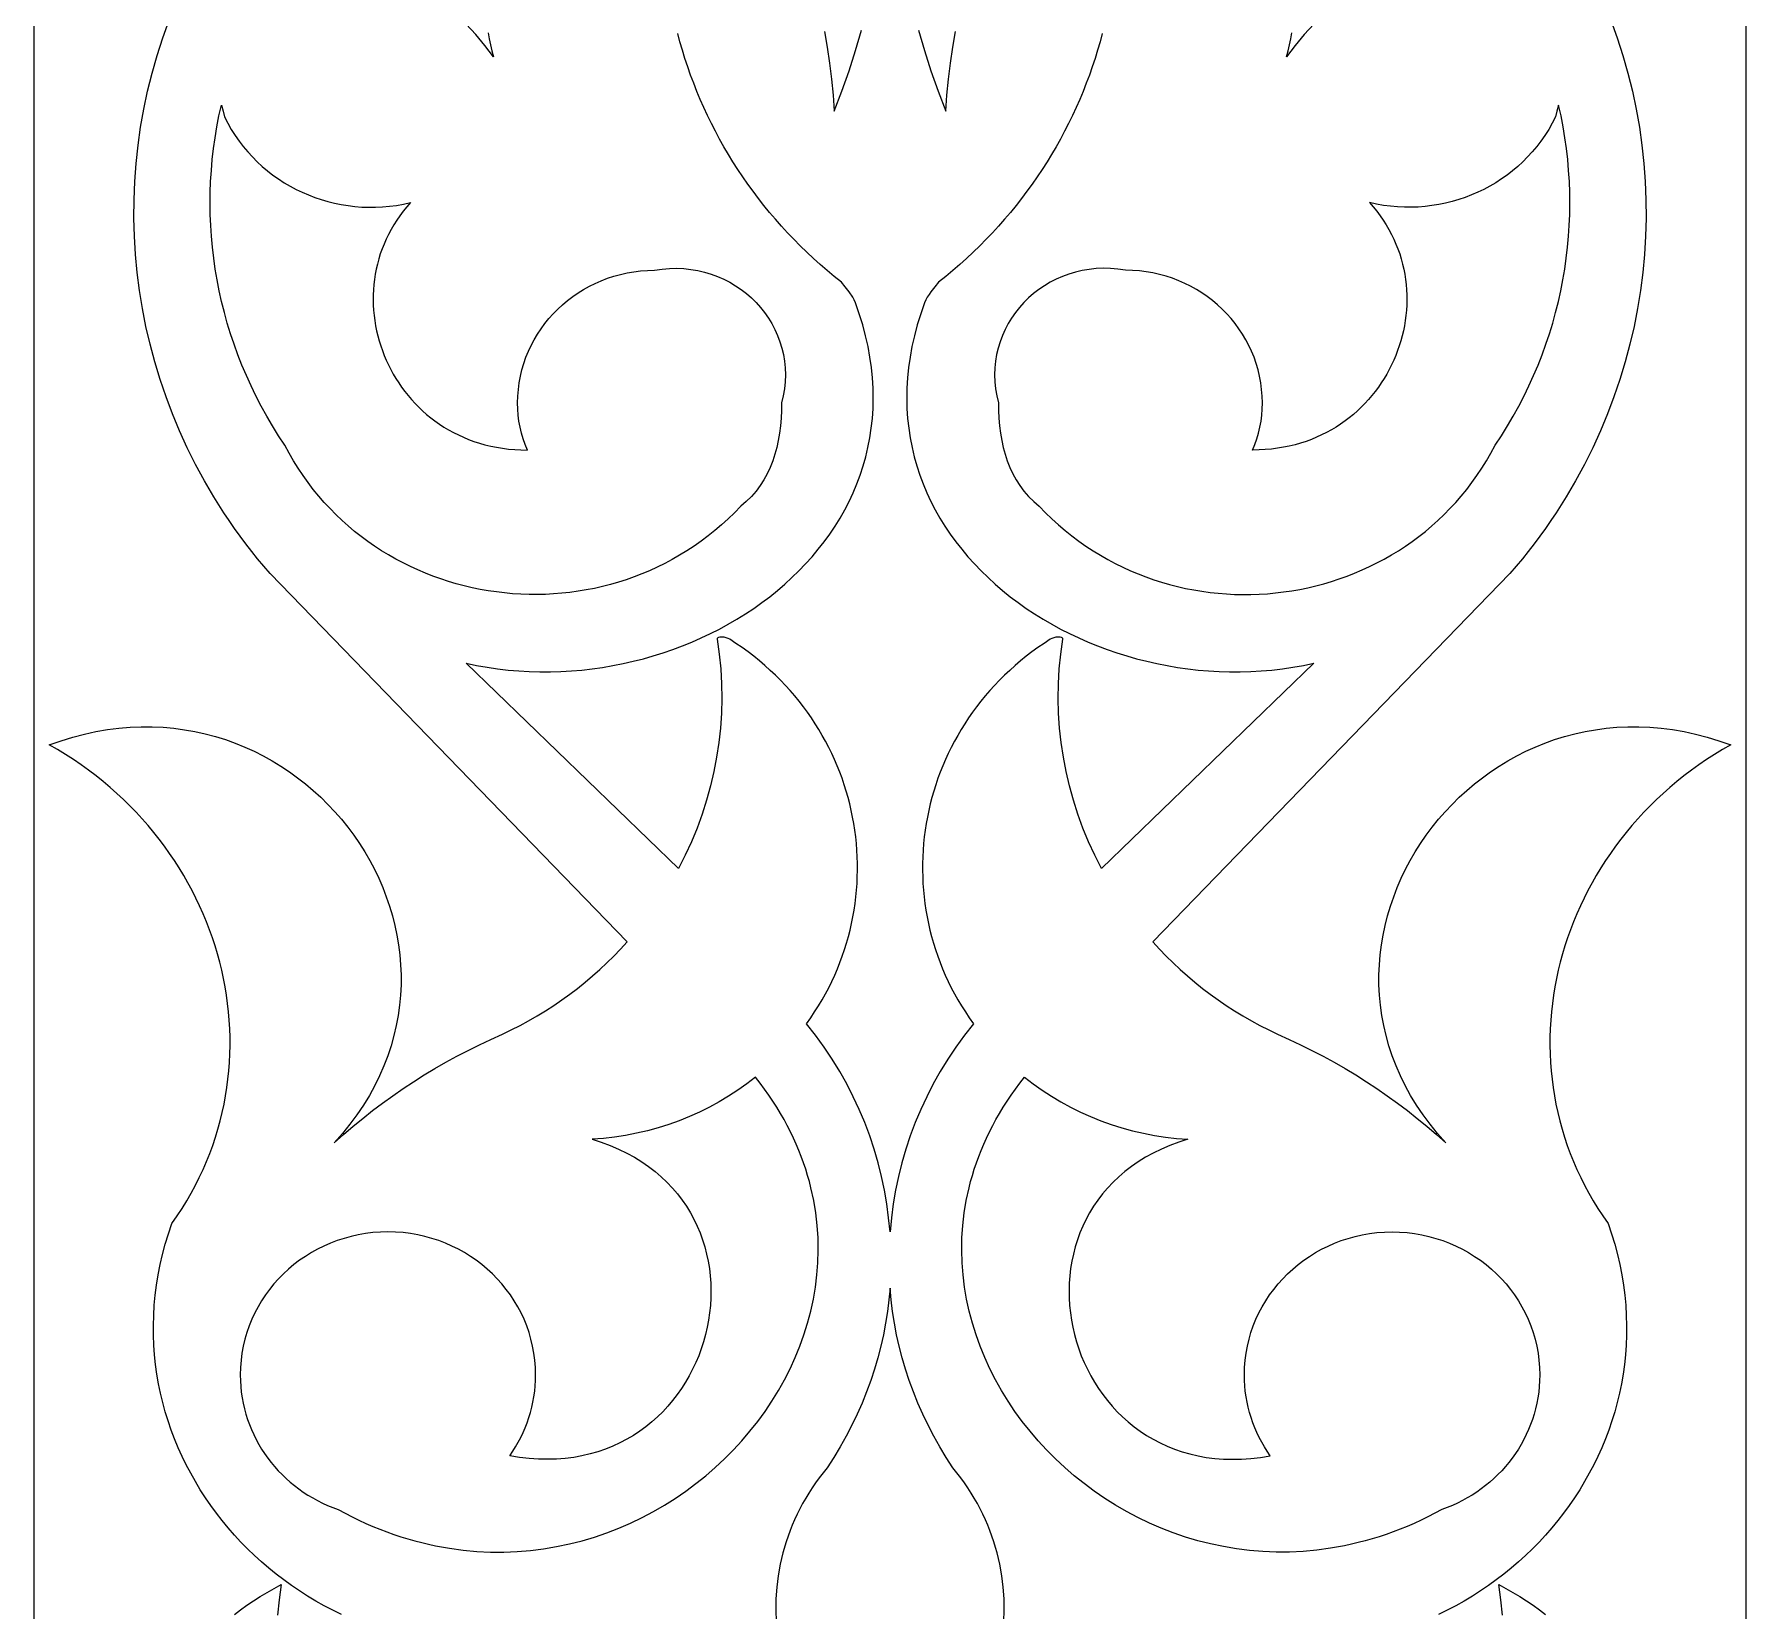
# Model space of a CAD drawing. Extents: x -50 to 50, y -409 to 409.
# Drawn here: x -40.2 to 40.2, y -140.1 to -66 of the extents above; entities that cross this region are included whole.
import ezdxf

# ---------------------------------------------------------------- set-up
doc = ezdxf.new("R2010")
doc.units = 0
doc.layers.add('COUCHE_1', color=18, linetype='CONTINUOUS')

msp = doc.modelspace()

# ---------------------------------------------------------------- linework, layer by layer
at = {"layer": 'COUCHE_1'}
for points in [[(-40.173, -204.76), (-40.174, 0), (-40.173, 204.76)], [(40.173, 204.76), (40.174, 0), (40.173, -204.76)], [(-25.756, -140.235), (-26.163, -140.036), (-26.564, -139.826), (-26.958, -139.605), (-27.344, -139.373), (-27.724, -139.13), (-28.096, -138.877), (-28.461, -138.614), (-28.817, -138.341), (-29.165, -138.058), (-29.505, -137.766), (-29.836, -137.465), (-30.158, -137.155), (-30.471, -136.836), (-30.774, -136.508), (-31.067, -136.172), (-31.351, -135.828), (-31.625, -135.476), (-31.888, -135.116), (-32.14, -134.749), (-32.381, -134.375), (-32.611, -133.994), (-32.83, -133.606), (-33.037, -133.211), (-33.233, -132.81), (-33.416, -132.403), (-33.586, -131.99), (-33.744, -131.572), (-33.889, -131.148), (-34.021, -130.719), (-34.14, -130.284), (-34.245, -129.845), (-34.336, -129.402), (-34.413, -128.954), (-34.476, -128.502), (-34.524, -128.046), (-34.557, -127.587), (-34.576, -127.124), (-34.578, -126.658), (-34.566, -126.189), (-34.537, -125.717), (-34.493, -125.243), (-34.432, -124.766), (-34.354, -124.287), (-34.26, -123.807), (-34.149, -123.324), (-34.02, -122.841), (-33.874, -122.356), (-33.71, -121.87), (-33.466, -121.52), (-33.235, -121.166), (-33.014, -120.809), (-32.806, -120.447), (-32.609, -120.082), (-32.424, -119.714), (-32.25, -119.342), (-32.087, -118.967), (-31.936, -118.59), (-31.797, -118.21), (-31.668, -117.828), (-31.551, -117.443), (-31.445, -117.056), (-31.349, -116.668), (-31.265, -116.278), (-31.192, -115.887), (-31.13, -115.495), (-31.079, -115.101), (-31.038, -114.707), (-31.008, -114.312), (-30.989, -113.917), (-30.981, -113.522), (-30.983, -113.127), (-30.996, -112.732), (-31.019, -112.337), (-31.052, -111.943), (-31.096, -111.55), (-31.15, -111.158), (-31.214, -110.767), (-31.289, -110.377), (-31.374, -109.989), (-31.468, -109.603), (-31.573, -109.219), (-31.688, -108.837), (-31.812, -108.458), (-31.946, -108.081), (-32.091, -107.707), (-32.244, -107.336), (-32.408, -106.968), (-32.581, -106.604), (-32.764, -106.243), (-32.956, -105.886), (-33.157, -105.533), (-33.368, -105.185), (-33.589, -104.84), (-33.818, -104.501), (-34.057, -104.166), (-34.305, -103.836), (-34.562, -103.511), (-34.828, -103.192), (-35.103, -102.879), (-35.387, -102.571), (-35.679, -102.269), (-35.981, -101.973), (-36.291, -101.684), (-36.61, -101.402), (-36.938, -101.126), (-37.274, -100.857), (-37.619, -100.596), (-37.972, -100.342), (-38.334, -100.095), (-38.704, -99.856), (-39.082, -99.626), (-39.468, -99.403), (-38.915, -99.208), (-38.365, -99.04), (-37.819, -98.897), (-37.276, -98.78), (-36.738, -98.688), (-36.204, -98.62), (-35.675, -98.575), (-35.151, -98.554), (-34.633, -98.556), (-34.122, -98.58), (-33.616, -98.625), (-33.118, -98.692), (-32.627, -98.779), (-32.143, -98.887), (-31.668, -99.013), (-31.201, -99.159), (-30.742, -99.323), (-30.293, -99.506), (-29.853, -99.705), (-29.423, -99.922), (-29.004, -100.155), (-28.595, -100.403), (-28.197, -100.667), (-27.811, -100.946), (-27.436, -101.239), (-27.074, -101.545), (-26.724, -101.865), (-26.387, -102.197), (-26.064, -102.542), (-25.754, -102.898), (-25.458, -103.265), (-25.177, -103.642), (-24.91, -104.03), (-24.659, -104.427), (-24.424, -104.833), (-24.204, -105.247), (-24.001, -105.669), (-23.814, -106.098), (-23.645, -106.534), (-23.493, -106.977), (-23.359, -107.425), (-23.244, -107.878), (-23.147, -108.336), (-23.069, -108.798), (-23.01, -109.264), (-22.972, -109.733), (-22.953, -110.204), (-22.955, -110.677), (-22.978, -111.152), (-23.022, -111.628), (-23.088, -112.104), (-23.176, -112.58), (-23.286, -113.055), (-23.42, -113.529), (-23.576, -114.002), (-23.756, -114.472), (-23.96, -114.939), (-24.189, -115.403), (-24.442, -115.863), (-24.72, -116.319), (-25.024, -116.77), (-25.354, -117.216), (-25.71, -117.655), (-26.092, -118.088), (-25.654, -117.696), (-25.207, -117.313), (-24.752, -116.94), (-24.29, -116.576), (-23.82, -116.222), (-23.343, -115.877), (-22.858, -115.543), (-22.367, -115.218), (-21.868, -114.903), (-21.363, -114.599), (-20.851, -114.305), (-20.333, -114.021), (-19.808, -113.748), (-19.277, -113.485), (-18.74, -113.233), (-18.198, -112.992), (-17.78, -112.791), (-17.368, -112.58), (-16.963, -112.36), (-16.563, -112.129), (-16.171, -111.889), (-15.785, -111.639), (-15.406, -111.381), (-15.035, -111.113), (-14.671, -110.836), (-14.314, -110.55), (-13.965, -110.255), (-13.623, -109.952), (-13.29, -109.64), (-12.965, -109.32), (-12.648, -108.992), (-12.34, -108.656), (-29.104, -91.36), (-29.399, -91.016), (-29.686, -90.669), (-29.966, -90.318), (-30.24, -89.963), (-30.507, -89.604), (-30.767, -89.242), (-31.02, -88.877), (-31.266, -88.509), (-31.505, -88.137), (-31.738, -87.762), (-32.182, -87.004), (-32.599, -86.235), (-32.988, -85.454), (-33.349, -84.664), (-33.682, -83.865), (-33.988, -83.058), (-34.265, -82.242), (-34.515, -81.42), (-34.736, -80.591), (-34.929, -79.756), (-35.094, -78.917), (-35.231, -78.073), (-35.339, -77.226), (-35.419, -76.376), (-35.471, -75.523), (-35.494, -74.669), (-35.488, -73.815), (-35.454, -72.96), (-35.391, -72.106), (-35.299, -71.254), (-35.178, -70.403), (-35.029, -69.556), (-34.85, -68.711), (-34.642, -67.871), (-34.406, -67.036), (-34.14, -66.206), (-33.844, -65.383)], [(-18.859, -65.97), (-18.811, -66.254), (-18.755, -66.539), (-18.691, -66.824), (-18.62, -67.108), (-19.023, -66.574), (-19.449, -66.059), (-19.897, -65.563)], [(-3.08, -65.91), (-2.947, -66.651), (-2.835, -67.397), (-2.742, -68.147), (-2.669, -68.901), (-2.617, -69.659), (-2.256, -68.714), (-1.923, -67.763), (-1.618, -66.806), (-1.341, -65.844)], [(1.341, -65.844), (1.618, -66.806), (1.923, -67.763), (2.256, -68.714), (2.617, -69.659), (2.669, -68.901), (2.742, -68.147), (2.835, -67.397), (2.947, -66.651), (3.08, -65.91)], [(33.844, -65.383), (34.14, -66.206), (34.406, -67.036), (34.642, -67.871), (34.85, -68.711), (35.029, -69.556), (35.178, -70.403), (35.299, -71.254), (35.391, -72.106), (35.454, -72.96), (35.488, -73.815), (35.494, -74.669), (35.471, -75.523), (35.419, -76.376), (35.339, -77.226), (35.231, -78.073), (35.094, -78.917), (34.929, -79.756), (34.736, -80.591), (34.515, -81.42), (34.265, -82.242), (33.988, -83.058), (33.682, -83.865), (33.349, -84.664), (32.988, -85.454), (32.599, -86.235), (32.182, -87.004), (31.963, -87.385), (31.738, -87.762), (31.505, -88.137), (31.266, -88.509), (31.02, -88.877), (30.767, -89.242), (30.507, -89.604), (30.24, -89.963), (29.966, -90.318), (29.686, -90.669), (29.399, -91.016), (29.104, -91.36), (12.34, -108.656), (12.648, -108.992), (12.965, -109.32), (13.29, -109.64), (13.623, -109.952), (13.965, -110.255), (14.314, -110.55), (14.671, -110.836), (15.035, -111.113), (15.406, -111.381), (15.785, -111.639), (16.171, -111.889), (16.563, -112.129), (16.963, -112.36), (17.368, -112.58), (17.78, -112.791), (18.198, -112.992), (18.74, -113.233), (19.277, -113.485), (19.808, -113.748), (20.333, -114.021), (20.851, -114.305), (21.363, -114.599), (21.868, -114.903), (22.367, -115.218), (22.858, -115.543), (23.343, -115.877), (23.82, -116.222), (24.29, -116.576), (24.752, -116.94), (25.207, -117.313), (25.654, -117.696), (26.092, -118.088), (25.71, -117.655), (25.354, -117.216), (25.024, -116.77), (24.72, -116.319), (24.442, -115.863), (24.189, -115.403), (23.96, -114.939), (23.756, -114.472), (23.576, -114.002), (23.42, -113.529), (23.286, -113.055), (23.176, -112.58), (23.088, -112.104), (23.022, -111.628), (22.978, -111.152), (22.955, -110.677), (22.953, -110.204), (22.972, -109.733), (23.01, -109.264), (23.069, -108.798), (23.147, -108.336), (23.244, -107.878), (23.359, -107.425), (23.493, -106.977), (23.645, -106.534), (23.814, -106.098), (24.001, -105.669), (24.204, -105.247), (24.424, -104.833), (24.659, -104.427), (24.91, -104.03), (25.177, -103.642), (25.458, -103.265), (25.754, -102.898), (26.064, -102.542), (26.387, -102.197), (26.724, -101.865), (27.074, -101.545), (27.436, -101.239), (27.811, -100.946), (28.197, -100.667), (28.595, -100.403), (29.004, -100.155), (29.423, -99.922), (29.853, -99.705), (30.293, -99.506), (30.742, -99.323), (31.201, -99.159), (31.668, -99.013), (32.143, -98.887), (32.627, -98.779), (33.118, -98.692), (33.616, -98.625), (34.122, -98.58), (34.633, -98.556), (35.151, -98.554), (35.675, -98.575), (36.204, -98.62), (36.738, -98.688), (37.276, -98.78), (37.819, -98.897), (38.365, -99.04), (38.915, -99.208), (39.468, -99.403), (39.082, -99.626), (38.704, -99.856), (38.334, -100.095), (37.972, -100.342), (37.619, -100.596), (37.274, -100.857), (36.938, -101.126), (36.61, -101.402), (36.291, -101.684), (35.981, -101.973), (35.679, -102.269), (35.387, -102.571), (35.103, -102.879), (34.828, -103.192), (34.562, -103.511), (34.305, -103.836), (34.057, -104.166), (33.818, -104.501), (33.589, -104.84), (33.368, -105.185), (33.157, -105.533), (32.956, -105.886), (32.764, -106.243), (32.581, -106.604), (32.408, -106.968), (32.244, -107.336), (32.091, -107.707), (31.946, -108.081), (31.812, -108.458), (31.688, -108.837), (31.573, -109.219), (31.468, -109.603), (31.374, -109.989), (31.289, -110.377), (31.214, -110.767), (31.15, -111.158), (31.096, -111.55), (31.052, -111.943), (31.019, -112.337), (30.996, -112.732), (30.983, -113.127), (30.981, -113.522), (30.989, -113.917), (31.008, -114.312), (31.038, -114.707), (31.079, -115.101), (31.13, -115.495), (31.192, -115.887), (31.265, -116.278), (31.349, -116.668), (31.445, -117.056), (31.551, -117.443), (31.668, -117.828), (31.797, -118.21), (31.936, -118.59), (32.087, -118.967), (32.25, -119.342), (32.424, -119.714), (32.609, -120.082), (32.806, -120.447), (33.014, -120.809), (33.235, -121.166), (33.466, -121.52), (33.71, -121.87), (33.874, -122.356), (34.02, -122.841), (34.149, -123.324), (34.26, -123.807), (34.354, -124.287), (34.432, -124.766), (34.493, -125.243), (34.537, -125.717), (34.566, -126.189), (34.578, -126.658), (34.576, -127.124), (34.557, -127.587), (34.524, -128.046), (34.476, -128.502), (34.413, -128.954), (34.336, -129.402), (34.245, -129.845), (34.14, -130.284), (34.021, -130.719), (33.889, -131.148), (33.744, -131.572), (33.586, -131.99), (33.416, -132.403), (33.233, -132.81), (33.037, -133.211), (32.83, -133.606), (32.611, -133.994), (32.381, -134.375), (32.14, -134.749), (31.888, -135.116), (31.625, -135.476), (31.351, -135.828), (31.067, -136.172), (30.774, -136.508), (30.471, -136.836), (30.158, -137.155), (29.836, -137.465), (29.505, -137.766), (29.165, -138.058), (28.817, -138.341), (28.461, -138.614), (28.096, -138.877), (27.724, -139.13), (27.344, -139.373), (26.958, -139.605), (26.564, -139.826), (26.163, -140.036), (25.756, -140.235)], [(19.897, -65.563), (19.449, -66.059), (19.023, -66.574), (18.62, -67.108), (18.691, -66.824), (18.755, -66.539), (18.811, -66.254), (18.859, -65.97)], [(9.967, -65.999), (9.861, -66.395), (9.747, -66.789), (9.626, -67.181), (9.497, -67.571), (9.36, -67.958), (9.216, -68.343), (9.065, -68.726), (8.906, -69.105), (8.739, -69.482), (8.566, -69.856), (8.385, -70.227), (8.196, -70.595), (8.001, -70.96), (7.798, -71.321), (7.588, -71.679), (7.371, -72.034), (7.147, -72.384), (6.915, -72.731), (6.677, -73.075), (6.431, -73.414), (6.179, -73.749), (5.919, -74.08), (5.653, -74.407), (5.38, -74.729), (5.099, -75.047), (4.812, -75.36), (4.518, -75.668), (4.218, -75.972), (3.91, -76.27), (3.596, -76.564), (3.275, -76.852), (2.948, -77.135), (2.614, -77.413), (2.273, -77.685), (2.104, -77.902), (1.921, -78.136), (1.833, -78.259), (1.752, -78.386), (1.68, -78.516), (1.622, -78.65), (1.44, -79.169), (1.281, -79.683), (1.145, -80.192), (1.031, -80.696), (0.939, -81.196), (0.869, -81.69), (0.82, -82.179), (0.791, -82.662), (0.783, -83.14), (0.795, -83.612), (0.826, -84.078), (0.877, -84.537), (0.946, -84.991), (1.034, -85.437), (1.139, -85.877), (1.263, -86.31), (1.403, -86.736), (1.56, -87.155), (1.733, -87.566), (1.922, -87.97), (2.127, -88.366), (2.347, -88.754), (2.581, -89.133), (2.83, -89.505), (3.093, -89.868), (3.369, -90.222), (3.658, -90.568), (3.96, -90.904), (4.275, -91.232), (4.601, -91.55), (4.939, -91.859), (5.288, -92.157), (5.647, -92.446), (6.017, -92.725), (6.397, -92.994), (6.786, -93.253), (7.184, -93.501), (7.591, -93.738), (8.006, -93.964), (8.43, -94.179), (8.86, -94.383), (9.298, -94.575), (9.742, -94.756), (10.193, -94.925), (10.649, -95.083), (11.111, -95.228), (11.578, -95.361), (12.05, -95.481), (12.526, -95.588), (13.006, -95.683), (13.489, -95.765), (13.975, -95.834), (14.464, -95.889), (14.956, -95.931), (15.449, -95.959), (15.943, -95.974), (16.439, -95.974), (16.935, -95.96), (17.432, -95.932), (17.928, -95.889), (18.424, -95.832), (18.918, -95.759), (19.412, -95.672), (19.903, -95.569), (9.931, -105.21), (9.613, -104.588), (9.322, -103.955), (9.058, -103.312), (8.82, -102.661), (8.609, -102.001), (8.425, -101.335), (8.268, -100.662), (8.139, -99.983), (8.037, -99.3), (7.963, -98.613), (7.917, -97.922), (7.898, -97.229), (7.909, -96.535), (7.947, -95.839), (8.015, -95.144), (8.111, -94.449), (8.111, -94.417), (8.101, -94.391), (8.082, -94.371), (8.055, -94.356), (7.982, -94.34), (7.891, -94.34), (7.791, -94.354), (7.69, -94.379), (7.599, -94.412), (7.526, -94.449), (7.232, -94.64), (6.945, -94.836), (6.665, -95.039), (6.393, -95.247), (6.128, -95.461), (5.87, -95.68), (5.619, -95.905), (5.375, -96.135), (5.139, -96.369), (4.91, -96.609), (4.688, -96.853), (4.473, -97.102), (4.266, -97.355), (4.067, -97.613), (3.874, -97.874), (3.69, -98.139), (3.512, -98.409), (3.342, -98.681), (3.18, -98.958), (3.025, -99.237), (2.877, -99.52), (2.737, -99.805), (2.605, -100.094), (2.48, -100.385), (2.362, -100.679), (2.253, -100.975), (2.151, -101.273), (2.056, -101.574), (1.969, -101.876), (1.89, -102.18), (1.819, -102.486), (1.755, -102.794), (1.7, -103.102), (1.651, -103.412), (1.611, -103.723), (1.579, -104.035), (1.554, -104.347), (1.537, -104.66), (1.528, -104.973), (1.527, -105.287), (1.534, -105.601), (1.548, -105.915), (1.571, -106.228), (1.602, -106.541), (1.64, -106.854), (1.687, -107.166), (1.741, -107.477), (1.804, -107.787), (1.875, -108.097), (1.954, -108.405), (2.041, -108.711), (2.136, -109.016), (2.239, -109.319), (2.35, -109.62), (2.47, -109.92), (2.597, -110.217), (2.733, -110.512), (2.877, -110.804), (3.03, -111.093), (3.19, -111.38), (3.359, -111.664), (3.537, -111.945), (3.722, -112.223), (3.916, -112.497), (3.492, -113.039), (3.091, -113.594), (2.713, -114.16), (2.36, -114.737), (2.03, -115.325), (1.725, -115.922), (1.443, -116.527), (1.186, -117.141), (0.952, -117.763), (0.743, -118.391), (0.558, -119.025), (0.398, -119.665), (0.262, -120.309), (0.15, -120.957), (0.063, -121.608), (0, -122.262), (-0.063, -121.608), (-0.15, -120.957), (-0.262, -120.309), (-0.398, -119.665), (-0.558, -119.025), (-0.743, -118.391), (-0.952, -117.763), (-1.186, -117.141), (-1.443, -116.527), (-1.725, -115.922), (-2.03, -115.325), (-2.36, -114.737), (-2.713, -114.16), (-3.091, -113.594), (-3.492, -113.039), (-3.916, -112.497), (-3.722, -112.223), (-3.537, -111.945), (-3.359, -111.664), (-3.19, -111.38), (-3.03, -111.093), (-2.877, -110.804), (-2.733, -110.512), (-2.597, -110.217), (-2.47, -109.92), (-2.35, -109.62), (-2.239, -109.319), (-2.136, -109.016), (-2.041, -108.711), (-1.954, -108.405), (-1.875, -108.097), (-1.804, -107.787), (-1.741, -107.477), (-1.687, -107.166), (-1.64, -106.854), (-1.602, -106.541), (-1.571, -106.228), (-1.548, -105.915), (-1.534, -105.601), (-1.527, -105.287), (-1.528, -104.973), (-1.537, -104.66), (-1.554, -104.347), (-1.579, -104.035), (-1.611, -103.723), (-1.651, -103.412), (-1.7, -103.102), (-1.755, -102.794), (-1.819, -102.486), (-1.89, -102.18), (-1.969, -101.876), (-2.056, -101.574), (-2.151, -101.273), (-2.253, -100.975), (-2.362, -100.679), (-2.48, -100.385), (-2.605, -100.094), (-2.737, -99.805), (-2.877, -99.52), (-3.025, -99.237), (-3.18, -98.958), (-3.342, -98.681), (-3.512, -98.409), (-3.69, -98.139), (-3.874, -97.874), (-4.067, -97.613), (-4.266, -97.355), (-4.473, -97.102), (-4.688, -96.853), (-4.91, -96.609), (-5.139, -96.369), (-5.375, -96.135), (-5.619, -95.905), (-5.87, -95.68), (-6.128, -95.461), (-6.393, -95.247), (-6.665, -95.039), (-6.945, -94.836), (-7.232, -94.64), (-7.526, -94.449), (-7.599, -94.412), (-7.69, -94.379), (-7.791, -94.354), (-7.891, -94.34), (-7.982, -94.34), (-8.055, -94.356), (-8.082, -94.371), (-8.101, -94.391), (-8.111, -94.417), (-8.111, -94.449), (-8.015, -95.144), (-7.947, -95.839), (-7.909, -96.535), (-7.898, -97.229), (-7.917, -97.922), (-7.963, -98.613), (-8.037, -99.3), (-8.139, -99.983), (-8.268, -100.662), (-8.425, -101.335), (-8.609, -102.001), (-8.82, -102.661), (-9.058, -103.312), (-9.322, -103.955), (-9.613, -104.588), (-9.931, -105.21), (-19.903, -95.569), (-19.412, -95.672), (-18.918, -95.759), (-18.424, -95.832), (-17.928, -95.889), (-17.432, -95.932), (-16.935, -95.96), (-16.439, -95.974), (-15.943, -95.974), (-15.449, -95.959), (-14.956, -95.931), (-14.464, -95.889), (-13.975, -95.834), (-13.489, -95.765), (-13.006, -95.683), (-12.526, -95.588), (-12.05, -95.481), (-11.578, -95.361), (-11.111, -95.228), (-10.649, -95.083), (-10.193, -94.925), (-9.742, -94.756), (-9.298, -94.575), (-8.86, -94.383), (-8.43, -94.179), (-8.006, -93.964), (-7.591, -93.738), (-7.184, -93.501), (-6.786, -93.253), (-6.397, -92.994), (-6.017, -92.725), (-5.647, -92.446), (-5.288, -92.157), (-4.939, -91.859), (-4.601, -91.55), (-4.275, -91.232), (-3.96, -90.904), (-3.658, -90.568), (-3.369, -90.222), (-3.093, -89.868), (-2.83, -89.505), (-2.581, -89.133), (-2.347, -88.754), (-2.127, -88.366), (-1.922, -87.97), (-1.733, -87.566), (-1.56, -87.155), (-1.403, -86.736), (-1.263, -86.31), (-1.139, -85.877), (-1.034, -85.437), (-0.946, -84.991), (-0.877, -84.537), (-0.826, -84.078), (-0.795, -83.612), (-0.783, -83.14), (-0.791, -82.662), (-0.82, -82.179), (-0.869, -81.69), (-0.939, -81.196), (-1.031, -80.696), (-1.145, -80.192), (-1.281, -79.683), (-1.44, -79.169), (-1.622, -78.65), (-1.68, -78.516), (-1.752, -78.386), (-1.921, -78.136), (-2.104, -77.902), (-2.273, -77.685), (-2.614, -77.413), (-2.948, -77.135), (-3.275, -76.852), (-3.596, -76.564), (-3.91, -76.27), (-4.218, -75.972), (-4.518, -75.668), (-4.812, -75.36), (-5.099, -75.047), (-5.38, -74.729), (-5.653, -74.407), (-5.919, -74.08), (-6.179, -73.749), (-6.431, -73.414), (-6.677, -73.075), (-6.915, -72.731), (-7.147, -72.384), (-7.371, -72.034), (-7.588, -71.679), (-7.798, -71.321), (-8.001, -70.96), (-8.196, -70.595), (-8.385, -70.227), (-8.566, -69.856), (-8.739, -69.482), (-8.906, -69.105), (-9.065, -68.726), (-9.216, -68.343), (-9.36, -67.958), (-9.497, -67.571), (-9.626, -67.181), (-9.747, -66.789), (-9.861, -66.395), (-9.967, -65.999)], [(5.34, -140.569), (5.36, -140.031), (5.352, -139.491), (5.314, -138.952), (5.248, -138.414), (5.153, -137.878), (5.028, -137.346), (4.955, -137.081), (4.874, -136.818), (4.786, -136.557), (4.69, -136.297), (4.587, -136.038), (4.477, -135.782), (4.359, -135.527), (4.233, -135.275), (4.1, -135.025), (3.959, -134.777), (3.81, -134.532), (3.654, -134.29), (3.491, -134.051), (3.319, -133.814), (3.14, -133.581), (2.953, -133.351), (2.634, -132.86), (2.333, -132.362), (2.051, -131.858), (1.786, -131.347), (1.539, -130.832), (1.31, -130.311), (1.1, -129.785), (0.907, -129.255), (0.732, -128.721), (0.574, -128.183), (0.434, -127.643), (0.312, -127.099), (0.208, -126.554), (0.121, -126.006), (0.052, -125.458), (0, -124.908), (-0.052, -125.458), (-0.121, -126.006), (-0.208, -126.554), (-0.312, -127.099), (-0.434, -127.643), (-0.574, -128.183), (-0.732, -128.721), (-0.907, -129.255), (-1.1, -129.785), (-1.31, -130.311), (-1.539, -130.832), (-1.786, -131.347), (-2.051, -131.858), (-2.333, -132.362), (-2.634, -132.86), (-2.953, -133.351), (-3.14, -133.581), (-3.319, -133.814), (-3.491, -134.051), (-3.654, -134.29), (-3.81, -134.532), (-3.959, -134.777), (-4.1, -135.025), (-4.233, -135.275), (-4.359, -135.527), (-4.477, -135.782), (-4.587, -136.038), (-4.69, -136.297), (-4.786, -136.557), (-4.874, -136.818), (-5.028, -137.346), (-5.153, -137.878), (-5.248, -138.414), (-5.314, -138.952), (-5.352, -139.491), (-5.36, -140.031), (-5.34, -140.569)], [(-30.777, -140.228), (-30.485, -140.01), (-30.186, -139.797), (-29.879, -139.591), (-29.566, -139.39), (-29.245, -139.195), (-28.918, -139.007), (-28.583, -138.825), (-28.676, -139.548), (-28.748, -140.269)], [(28.748, -140.269), (28.676, -139.548), (28.583, -138.825), (28.918, -139.007), (29.245, -139.195), (29.566, -139.39), (29.879, -139.591), (30.186, -139.797), (30.485, -140.01), (30.777, -140.228)]]:
    msp.add_lwpolyline(points, dxfattribs=at)
for points in [[(-31.239, -69.922), (-31.086, -70.219), (-30.922, -70.508), (-30.746, -70.786), (-30.558, -71.055), (-30.36, -71.314), (-30.152, -71.563), (-29.934, -71.802), (-29.706, -72.03), (-29.47, -72.248), (-29.224, -72.455), (-28.971, -72.651), (-28.71, -72.836), (-28.441, -73.009), (-28.165, -73.171), (-27.883, -73.322), (-27.595, -73.461), (-27.302, -73.587), (-27.003, -73.702), (-26.699, -73.805), (-26.391, -73.895), (-26.078, -73.972), (-25.763, -74.037), (-25.444, -74.088), (-25.122, -74.127), (-24.798, -74.152), (-24.473, -74.164), (-24.146, -74.163), (-23.818, -74.147), (-23.489, -74.118), (-23.16, -74.074), (-22.832, -74.016), (-22.504, -73.944), (-22.681, -74.145), (-22.849, -74.351), (-23.007, -74.56), (-23.156, -74.774), (-23.294, -74.991), (-23.423, -75.211), (-23.543, -75.435), (-23.653, -75.661), (-23.753, -75.89), (-23.845, -76.122), (-23.927, -76.356), (-24, -76.591), (-24.063, -76.829), (-24.118, -77.067), (-24.164, -77.308), (-24.201, -77.549), (-24.229, -77.79), (-24.249, -78.033), (-24.26, -78.275), (-24.262, -78.518), (-24.256, -78.76), (-24.241, -79.002), (-24.218, -79.243), (-24.187, -79.484), (-24.147, -79.723), (-24.1, -79.961), (-24.044, -80.197), (-23.981, -80.431), (-23.91, -80.663), (-23.83, -80.892), (-23.743, -81.119), (-23.649, -81.343), (-23.547, -81.564), (-23.437, -81.782), (-23.32, -81.996), (-23.195, -82.206), (-23.064, -82.412), (-22.925, -82.614), (-22.778, -82.811), (-22.625, -83.004), (-22.465, -83.191), (-22.298, -83.374), (-22.124, -83.55), (-21.943, -83.721), (-21.756, -83.886), (-21.562, -84.045), (-21.361, -84.197), (-21.154, -84.343), (-20.941, -84.481), (-20.721, -84.613), (-20.495, -84.737), (-20.263, -84.853), (-20.025, -84.961), (-19.781, -85.061), (-19.531, -85.153), (-19.275, -85.236), (-19.013, -85.31), (-18.746, -85.376), (-18.472, -85.431), (-18.194, -85.478), (-17.91, -85.514), (-17.62, -85.54), (-17.325, -85.556), (-17.025, -85.561), (-17.133, -85.301), (-17.226, -85.035), (-17.304, -84.765), (-17.368, -84.49), (-17.417, -84.211), (-17.452, -83.927), (-17.473, -83.64), (-17.48, -83.35), (-17.472, -83.029), (-17.447, -82.713), (-17.406, -82.401), (-17.35, -82.095), (-17.278, -81.793), (-17.191, -81.498), (-17.09, -81.208), (-16.975, -80.925), (-16.846, -80.65), (-16.704, -80.381), (-16.549, -80.12), (-16.382, -79.867), (-16.202, -79.623), (-16.011, -79.388), (-15.809, -79.162), (-15.596, -78.946), (-15.373, -78.739), (-15.139, -78.544), (-14.896, -78.359), (-14.644, -78.185), (-14.383, -78.023), (-14.114, -77.873), (-13.837, -77.736), (-13.552, -77.611), (-13.26, -77.499), (-12.961, -77.401), (-12.655, -77.317), (-12.344, -77.248), (-12.027, -77.193), (-11.706, -77.154), (-11.379, -77.13), (-11.048, -77.121), (-10.698, -77.068), (-10.352, -77.038), (-10.01, -77.03), (-9.673, -77.043), (-9.343, -77.078), (-9.019, -77.133), (-8.702, -77.207), (-8.393, -77.3), (-8.093, -77.411), (-7.802, -77.54), (-7.521, -77.685), (-7.25, -77.846), (-6.991, -78.023), (-6.744, -78.214), (-6.509, -78.419), (-6.287, -78.637), (-6.08, -78.868), (-5.887, -79.11), (-5.709, -79.364), (-5.547, -79.628), (-5.402, -79.901), (-5.274, -80.184), (-5.164, -80.475), (-5.073, -80.773), (-5.001, -81.079), (-4.949, -81.39), (-4.918, -81.707), (-4.908, -82.029), (-4.92, -82.355), (-4.955, -82.684), (-5.013, -83.016), (-5.095, -83.35), (-5.1, -83.713), (-5.117, -84.071), (-5.146, -84.423), (-5.188, -84.768), (-5.243, -85.107), (-5.314, -85.438), (-5.4, -85.761), (-5.502, -86.076), (-5.622, -86.381), (-5.76, -86.675), (-5.916, -86.96), (-6.092, -87.233), (-6.289, -87.494), (-6.507, -87.743), (-6.747, -87.978), (-7.01, -88.2), (-7.303, -88.503), (-7.603, -88.794), (-7.91, -89.073), (-8.223, -89.34), (-8.543, -89.595), (-8.868, -89.84), (-9.198, -90.072), (-9.534, -90.293), (-9.875, -90.502), (-10.221, -90.7), (-10.571, -90.887), (-10.926, -91.062), (-11.284, -91.226), (-11.646, -91.378), (-12.012, -91.52), (-12.38, -91.65), (-12.752, -91.768), (-13.126, -91.876), (-13.502, -91.972), (-13.88, -92.057), (-14.26, -92.132), (-14.642, -92.195), (-15.025, -92.247), (-15.408, -92.288), (-15.793, -92.318), (-16.178, -92.337), (-16.562, -92.346), (-16.947, -92.344), (-17.332, -92.33), (-17.715, -92.306), (-18.098, -92.272), (-18.48, -92.226), (-18.86, -92.17), (-19.238, -92.104), (-19.614, -92.026), (-19.988, -91.939), (-20.359, -91.84), (-20.727, -91.732), (-21.093, -91.612), (-21.454, -91.483), (-21.813, -91.343), (-22.167, -91.192), (-22.517, -91.032), (-22.862, -90.861), (-23.203, -90.68), (-23.539, -90.488), (-23.869, -90.287), (-24.194, -90.075), (-24.513, -89.854), (-24.825, -89.622), (-25.132, -89.38), (-25.431, -89.128), (-25.724, -88.866), (-26.01, -88.595), (-26.288, -88.313), (-26.558, -88.022), (-26.82, -87.721), (-27.074, -87.41), (-27.319, -87.089), (-27.556, -86.758), (-27.783, -86.418), (-28.001, -86.069), (-28.21, -85.709), (-28.408, -85.34), (-28.706, -84.887), (-28.99, -84.429), (-29.262, -83.965), (-29.52, -83.496), (-29.765, -83.023), (-29.997, -82.545), (-30.215, -82.063), (-30.421, -81.577), (-30.613, -81.087), (-30.792, -80.594), (-30.958, -80.098), (-31.11, -79.599), (-31.249, -79.097), (-31.376, -78.592), (-31.489, -78.085), (-31.588, -77.577), (-31.675, -77.066), (-31.748, -76.554), (-31.808, -76.041), (-31.855, -75.527), (-31.889, -75.012), (-31.91, -74.497), (-31.917, -73.981), (-31.911, -73.466), (-31.892, -72.95), (-31.86, -72.435), (-31.815, -71.921), (-31.756, -71.408), (-31.684, -70.896), (-31.599, -70.386), (-31.501, -69.877), (-31.39, -69.371), (-31.308, -69.644)], [(17.025, -85.561), (17.133, -85.301), (17.226, -85.035), (17.304, -84.765), (17.368, -84.49), (17.417, -84.211), (17.452, -83.927), (17.473, -83.64), (17.48, -83.35), (17.472, -83.029), (17.447, -82.713), (17.406, -82.401), (17.35, -82.095), (17.278, -81.793), (17.191, -81.498), (17.09, -81.208), (16.975, -80.925), (16.846, -80.65), (16.704, -80.381), (16.549, -80.12), (16.382, -79.867), (16.202, -79.623), (16.011, -79.388), (15.809, -79.162), (15.596, -78.946), (15.373, -78.739), (15.139, -78.544), (14.896, -78.359), (14.644, -78.185), (14.383, -78.023), (14.114, -77.873), (13.837, -77.736), (13.552, -77.611), (13.26, -77.499), (12.961, -77.401), (12.655, -77.317), (12.344, -77.248), (12.027, -77.193), (11.706, -77.154), (11.379, -77.13), (11.048, -77.121), (10.698, -77.068), (10.352, -77.038), (10.01, -77.03), (9.673, -77.043), (9.343, -77.078), (9.019, -77.133), (8.702, -77.207), (8.393, -77.3), (8.093, -77.411), (7.802, -77.54), (7.521, -77.685), (7.25, -77.846), (6.991, -78.023), (6.744, -78.214), (6.509, -78.419), (6.287, -78.637), (6.08, -78.868), (5.887, -79.11), (5.709, -79.364), (5.547, -79.628), (5.402, -79.901), (5.274, -80.184), (5.164, -80.475), (5.073, -80.773), (5.001, -81.079), (4.949, -81.39), (4.918, -81.707), (4.908, -82.029), (4.92, -82.355), (4.955, -82.684), (5.013, -83.016), (5.095, -83.35), (5.1, -83.713), (5.117, -84.071), (5.146, -84.423), (5.188, -84.768), (5.243, -85.107), (5.314, -85.438), (5.4, -85.761), (5.502, -86.076), (5.622, -86.381), (5.76, -86.675), (5.916, -86.96), (6.092, -87.233), (6.289, -87.494), (6.507, -87.743), (6.747, -87.978), (7.01, -88.2), (7.303, -88.503), (7.603, -88.794), (7.91, -89.073), (8.223, -89.34), (8.543, -89.595), (8.868, -89.84), (9.198, -90.072), (9.534, -90.293), (9.875, -90.502), (10.221, -90.7), (10.571, -90.887), (10.926, -91.062), (11.284, -91.226), (11.646, -91.378), (12.012, -91.52), (12.38, -91.65), (12.752, -91.768), (13.126, -91.876), (13.502, -91.972), (13.88, -92.057), (14.26, -92.132), (14.642, -92.195), (15.025, -92.247), (15.408, -92.288), (15.793, -92.318), (16.178, -92.337), (16.562, -92.346), (16.947, -92.344), (17.332, -92.33), (17.715, -92.306), (18.098, -92.272), (18.48, -92.226), (18.86, -92.17), (19.238, -92.104), (19.614, -92.026), (19.988, -91.939), (20.359, -91.84), (20.727, -91.732), (21.093, -91.612), (21.454, -91.483), (21.813, -91.343), (22.167, -91.192), (22.517, -91.032), (22.862, -90.861), (23.203, -90.68), (23.539, -90.488), (23.869, -90.287), (24.194, -90.075), (24.513, -89.854), (24.825, -89.622), (25.132, -89.38), (25.431, -89.128), (25.724, -88.866), (26.01, -88.595), (26.288, -88.313), (26.558, -88.022), (26.82, -87.721), (27.074, -87.41), (27.319, -87.089), (27.556, -86.758), (27.783, -86.418), (28.001, -86.069), (28.21, -85.709), (28.408, -85.34), (28.706, -84.887), (28.99, -84.429), (29.262, -83.965), (29.52, -83.496), (29.765, -83.023), (29.997, -82.545), (30.215, -82.063), (30.421, -81.577), (30.613, -81.087), (30.792, -80.594), (30.958, -80.098), (31.11, -79.599), (31.249, -79.097), (31.376, -78.592), (31.489, -78.085), (31.588, -77.577), (31.675, -77.066), (31.748, -76.554), (31.808, -76.041), (31.855, -75.527), (31.889, -75.012), (31.91, -74.497), (31.917, -73.981), (31.911, -73.466), (31.892, -72.95), (31.86, -72.435), (31.815, -71.921), (31.756, -71.408), (31.684, -70.896), (31.599, -70.386), (31.501, -69.877), (31.39, -69.371), (31.308, -69.644), (31.239, -69.922), (31.086, -70.219), (30.922, -70.508), (30.746, -70.786), (30.558, -71.055), (30.36, -71.314), (30.152, -71.563), (29.934, -71.802), (29.706, -72.03), (29.47, -72.248), (29.224, -72.455), (28.971, -72.651), (28.71, -72.836), (28.441, -73.009), (28.165, -73.171), (27.883, -73.322), (27.595, -73.461), (27.302, -73.587), (27.003, -73.702), (26.699, -73.805), (26.391, -73.895), (26.078, -73.972), (25.763, -74.037), (25.444, -74.088), (25.122, -74.127), (24.798, -74.152), (24.473, -74.164), (24.146, -74.163), (23.818, -74.147), (23.489, -74.118), (23.16, -74.074), (22.832, -74.016), (22.504, -73.944), (22.681, -74.145), (22.849, -74.351), (23.007, -74.56), (23.156, -74.774), (23.294, -74.991), (23.423, -75.211), (23.543, -75.435), (23.653, -75.661), (23.753, -75.89), (23.845, -76.122), (23.927, -76.356), (24, -76.591), (24.063, -76.829), (24.118, -77.067), (24.164, -77.308), (24.201, -77.549), (24.229, -77.79), (24.249, -78.033), (24.26, -78.275), (24.262, -78.518), (24.256, -78.76), (24.241, -79.002), (24.218, -79.243), (24.187, -79.484), (24.147, -79.723), (24.1, -79.961), (24.044, -80.197), (23.981, -80.431), (23.91, -80.663), (23.83, -80.892), (23.743, -81.119), (23.649, -81.343), (23.547, -81.564), (23.437, -81.782), (23.32, -81.996), (23.195, -82.206), (23.064, -82.412), (22.925, -82.614), (22.778, -82.811), (22.625, -83.004), (22.465, -83.191), (22.298, -83.374), (22.124, -83.55), (21.943, -83.721), (21.756, -83.886), (21.562, -84.045), (21.361, -84.197), (21.154, -84.343), (20.941, -84.481), (20.721, -84.613), (20.495, -84.737), (20.263, -84.853), (20.025, -84.961), (19.781, -85.061), (19.531, -85.153), (19.275, -85.236), (19.013, -85.31), (18.746, -85.376), (18.472, -85.431), (18.194, -85.478), (17.91, -85.514), (17.62, -85.54), (17.325, -85.556)], [(-6.309, -114.999), (-6.72, -115.316), (-7.142, -115.616), (-7.576, -115.9), (-8.021, -116.166), (-8.476, -116.414), (-8.94, -116.645), (-9.414, -116.858), (-9.895, -117.052), (-10.385, -117.228), (-10.882, -117.385), (-11.386, -117.523), (-11.896, -117.642), (-12.412, -117.741), (-12.932, -117.82), (-13.457, -117.879), (-13.986, -117.918), (-13.552, -118.058), (-13.136, -118.213), (-12.739, -118.382), (-12.36, -118.567), (-12, -118.765), (-11.658, -118.976), (-11.334, -119.2), (-11.028, -119.436), (-10.739, -119.683), (-10.469, -119.941), (-10.215, -120.21), (-9.979, -120.487), (-9.76, -120.774), (-9.558, -121.068), (-9.373, -121.371), (-9.205, -121.68), (-9.053, -121.996), (-8.918, -122.318), (-8.798, -122.645), (-8.695, -122.976), (-8.608, -123.312), (-8.537, -123.651), (-8.481, -123.993), (-8.441, -124.336), (-8.417, -124.682), (-8.407, -125.028), (-8.413, -125.374), (-8.433, -125.72), (-8.468, -126.066), (-8.518, -126.409), (-8.583, -126.751), (-8.661, -127.089), (-8.754, -127.425), (-8.861, -127.756), (-8.982, -128.083), (-9.116, -128.404), (-9.264, -128.72), (-9.426, -129.029), (-9.601, -129.331), (-9.788, -129.625), (-9.989, -129.911), (-10.203, -130.188), (-10.43, -130.456), (-10.668, -130.713), (-10.92, -130.96), (-11.183, -131.195), (-11.459, -131.418), (-11.747, -131.629), (-12.046, -131.826), (-12.357, -132.009), (-12.68, -132.179), (-13.014, -132.333), (-13.359, -132.471), (-13.715, -132.593), (-14.082, -132.698), (-14.46, -132.786), (-14.849, -132.855), (-15.247, -132.906), (-15.657, -132.937), (-16.076, -132.948), (-16.505, -132.939), (-16.945, -132.908), (-17.394, -132.856), (-17.852, -132.781), (-17.71, -132.573), (-17.576, -132.36), (-17.451, -132.142), (-17.334, -131.92), (-17.225, -131.693), (-17.125, -131.462), (-17.034, -131.228), (-16.952, -130.99), (-16.879, -130.749), (-16.815, -130.504), (-16.761, -130.257), (-16.716, -130.007), (-16.681, -129.755), (-16.656, -129.5), (-16.641, -129.243), (-16.636, -128.985), (-16.645, -128.64), (-16.671, -128.299), (-16.716, -127.963), (-16.777, -127.632), (-16.854, -127.307), (-16.947, -126.989), (-17.056, -126.677), (-17.181, -126.372), (-17.319, -126.075), (-17.473, -125.785), (-17.639, -125.504), (-17.82, -125.232), (-18.013, -124.968), (-18.219, -124.715), (-18.437, -124.471), (-18.667, -124.238), (-18.907, -124.016), (-19.159, -123.805), (-19.421, -123.605), (-19.693, -123.418), (-19.974, -123.243), (-20.264, -123.082), (-20.563, -122.934), (-20.87, -122.799), (-21.185, -122.679), (-21.507, -122.573), (-21.837, -122.483), (-22.172, -122.408), (-22.513, -122.349), (-22.86, -122.306), (-23.213, -122.28), (-23.569, -122.271), (-23.926, -122.28), (-24.278, -122.306), (-24.625, -122.349), (-24.967, -122.408), (-25.302, -122.483), (-25.631, -122.573), (-25.953, -122.679), (-26.268, -122.799), (-26.575, -122.934), (-26.874, -123.082), (-27.165, -123.243), (-27.446, -123.418), (-27.718, -123.605), (-27.98, -123.805), (-28.231, -124.016), (-28.472, -124.238), (-28.702, -124.471), (-28.92, -124.715), (-29.126, -124.968), (-29.319, -125.232), (-29.499, -125.504), (-29.666, -125.785), (-29.819, -126.075), (-29.958, -126.372), (-30.082, -126.677), (-30.191, -126.989), (-30.285, -127.307), (-30.362, -127.632), (-30.423, -127.963), (-30.467, -128.299), (-30.494, -128.64), (-30.503, -128.985), (-30.497, -129.257), (-30.481, -129.526), (-30.453, -129.792), (-30.415, -130.055), (-30.367, -130.315), (-30.308, -130.571), (-30.24, -130.823), (-30.162, -131.071), (-30.074, -131.316), (-29.977, -131.555), (-29.87, -131.79), (-29.755, -132.021), (-29.631, -132.246), (-29.499, -132.466), (-29.358, -132.681), (-29.21, -132.89), (-29.053, -133.094), (-28.889, -133.291), (-28.717, -133.482), (-28.539, -133.666), (-28.353, -133.844), (-28.16, -134.016), (-27.961, -134.18), (-27.755, -134.336), (-27.544, -134.486), (-27.326, -134.628), (-27.102, -134.761), (-26.873, -134.887), (-26.639, -135.005), (-26.4, -135.114), (-26.155, -135.214), (-25.906, -135.305), (-25.581, -135.481), (-25.254, -135.647), (-24.928, -135.806), (-24.601, -135.955), (-24.274, -136.097), (-23.947, -136.23), (-23.619, -136.355), (-23.292, -136.472), (-22.966, -136.581), (-22.639, -136.682), (-22.312, -136.774), (-21.986, -136.86), (-21.661, -136.937), (-21.335, -137.007), (-20.687, -137.124), (-20.041, -137.211), (-19.399, -137.27), (-18.761, -137.3), (-18.128, -137.302), (-17.5, -137.277), (-16.878, -137.226), (-16.262, -137.149), (-15.653, -137.047), (-15.052, -136.921), (-14.459, -136.77), (-13.875, -136.596), (-13.3, -136.4), (-12.736, -136.181), (-12.182, -135.942), (-11.639, -135.681), (-11.108, -135.4), (-10.589, -135.1), (-10.083, -134.782), (-9.591, -134.444), (-9.113, -134.09), (-8.649, -133.718), (-8.201, -133.331), (-7.769, -132.927), (-7.354, -132.509), (-6.955, -132.076), (-6.574, -131.629), (-6.212, -131.17), (-5.868, -130.698), (-5.544, -130.214), (-5.24, -129.719), (-4.956, -129.213), (-4.694, -128.698), (-4.454, -128.173), (-4.235, -127.639), (-4.04, -127.098), (-3.869, -126.549), (-3.722, -125.993), (-3.599, -125.431), (-3.502, -124.864), (-3.431, -124.292), (-3.387, -123.716), (-3.37, -123.136), (-3.38, -122.553), (-3.419, -121.968), (-3.486, -121.381), (-3.583, -120.794), (-3.711, -120.205), (-3.786, -119.911), (-3.869, -119.618), (-3.959, -119.324), (-4.058, -119.031), (-4.165, -118.738), (-4.279, -118.445), (-4.402, -118.153), (-4.533, -117.862), (-4.672, -117.571), (-4.82, -117.281), (-4.976, -116.992), (-5.14, -116.704), (-5.313, -116.417), (-5.495, -116.131), (-5.685, -115.846), (-5.884, -115.562), (-6.092, -115.28)], [(6.309, -114.999), (6.72, -115.316), (7.142, -115.616), (7.576, -115.9), (8.021, -116.166), (8.476, -116.414), (8.94, -116.645), (9.414, -116.858), (9.895, -117.052), (10.385, -117.228), (10.882, -117.385), (11.386, -117.523), (11.896, -117.642), (12.412, -117.741), (12.932, -117.82), (13.457, -117.879), (13.986, -117.918), (13.552, -118.058), (13.136, -118.213), (12.739, -118.382), (12.36, -118.567), (12, -118.765), (11.658, -118.976), (11.334, -119.2), (11.028, -119.436), (10.739, -119.683), (10.469, -119.941), (10.215, -120.21), (9.979, -120.487), (9.76, -120.774), (9.558, -121.068), (9.373, -121.371), (9.205, -121.68), (9.053, -121.996), (8.918, -122.318), (8.798, -122.645), (8.695, -122.976), (8.608, -123.312), (8.537, -123.651), (8.481, -123.993), (8.441, -124.336), (8.417, -124.682), (8.407, -125.028), (8.413, -125.374), (8.433, -125.72), (8.468, -126.066), (8.518, -126.409), (8.583, -126.751), (8.661, -127.089), (8.754, -127.425), (8.861, -127.756), (8.982, -128.083), (9.116, -128.404), (9.264, -128.72), (9.426, -129.029), (9.601, -129.331), (9.788, -129.625), (9.989, -129.911), (10.203, -130.188), (10.43, -130.456), (10.668, -130.713), (10.92, -130.96), (11.183, -131.195), (11.459, -131.418), (11.747, -131.629), (12.046, -131.826), (12.357, -132.009), (12.68, -132.179), (13.014, -132.333), (13.359, -132.471), (13.715, -132.593), (14.082, -132.698), (14.46, -132.786), (14.849, -132.855), (15.247, -132.906), (15.657, -132.937), (16.076, -132.948), (16.505, -132.939), (16.945, -132.908), (17.394, -132.856), (17.852, -132.781), (17.71, -132.573), (17.576, -132.36), (17.451, -132.142), (17.334, -131.92), (17.225, -131.693), (17.125, -131.462), (17.034, -131.228), (16.952, -130.99), (16.879, -130.749), (16.815, -130.504), (16.761, -130.257), (16.716, -130.007), (16.681, -129.755), (16.656, -129.5), (16.641, -129.243), (16.636, -128.985), (16.645, -128.64), (16.671, -128.299), (16.716, -127.963), (16.777, -127.632), (16.854, -127.307), (16.947, -126.989), (17.056, -126.677), (17.181, -126.372), (17.319, -126.075), (17.473, -125.785), (17.639, -125.504), (17.82, -125.232), (18.013, -124.968), (18.219, -124.715), (18.437, -124.471), (18.667, -124.238), (18.907, -124.016), (19.159, -123.805), (19.421, -123.605), (19.693, -123.418), (19.974, -123.243), (20.264, -123.082), (20.563, -122.934), (20.87, -122.799), (21.185, -122.679), (21.507, -122.573), (21.837, -122.483), (22.172, -122.408), (22.513, -122.349), (22.86, -122.306), (23.213, -122.28), (23.569, -122.271), (23.926, -122.28), (24.278, -122.306), (24.625, -122.349), (24.967, -122.408), (25.302, -122.483), (25.631, -122.573), (25.953, -122.679), (26.268, -122.799), (26.575, -122.934), (26.874, -123.082), (27.165, -123.243), (27.446, -123.418), (27.718, -123.605), (27.98, -123.805), (28.231, -124.016), (28.472, -124.238), (28.702, -124.471), (28.92, -124.715), (29.126, -124.968), (29.319, -125.232), (29.499, -125.504), (29.666, -125.785), (29.819, -126.075), (29.958, -126.372), (30.082, -126.677), (30.191, -126.989), (30.285, -127.307), (30.362, -127.632), (30.423, -127.963), (30.467, -128.299), (30.494, -128.64), (30.503, -128.985), (30.497, -129.257), (30.481, -129.526), (30.453, -129.792), (30.415, -130.055), (30.367, -130.315), (30.308, -130.571), (30.24, -130.823), (30.162, -131.071), (30.074, -131.316), (29.977, -131.555), (29.87, -131.79), (29.755, -132.021), (29.631, -132.246), (29.499, -132.466), (29.358, -132.681), (29.21, -132.89), (29.053, -133.094), (28.889, -133.291), (28.717, -133.482), (28.539, -133.666), (28.353, -133.844), (28.16, -134.016), (27.961, -134.18), (27.755, -134.336), (27.544, -134.486), (27.326, -134.628), (27.102, -134.761), (26.873, -134.887), (26.639, -135.005), (26.4, -135.114), (26.155, -135.214), (25.906, -135.305), (25.581, -135.481), (25.254, -135.647), (24.928, -135.806), (24.601, -135.955), (24.274, -136.097), (23.947, -136.23), (23.619, -136.355), (23.292, -136.472), (22.966, -136.581), (22.639, -136.682), (22.312, -136.774), (21.986, -136.86), (21.661, -136.937), (21.335, -137.007), (20.687, -137.124), (20.041, -137.211), (19.399, -137.27), (18.761, -137.3), (18.128, -137.302), (17.5, -137.277), (16.878, -137.226), (16.262, -137.149), (15.653, -137.047), (15.052, -136.921), (14.459, -136.77), (13.875, -136.596), (13.3, -136.4), (12.736, -136.181), (12.182, -135.942), (11.639, -135.681), (11.108, -135.4), (10.589, -135.1), (10.083, -134.782), (9.591, -134.444), (9.113, -134.09), (8.649, -133.718), (8.201, -133.331), (7.769, -132.927), (7.354, -132.509), (6.955, -132.076), (6.574, -131.629), (6.212, -131.17), (5.868, -130.698), (5.544, -130.214), (5.24, -129.719), (4.956, -129.213), (4.694, -128.698), (4.454, -128.173), (4.235, -127.639), (4.04, -127.098), (3.869, -126.549), (3.722, -125.993), (3.599, -125.431), (3.502, -124.864), (3.431, -124.292), (3.387, -123.716), (3.37, -123.136), (3.38, -122.553), (3.419, -121.968), (3.486, -121.381), (3.583, -120.794), (3.711, -120.205), (3.786, -119.911), (3.869, -119.618), (3.959, -119.324), (4.058, -119.031), (4.165, -118.738), (4.279, -118.445), (4.402, -118.153), (4.533, -117.862), (4.672, -117.571), (4.82, -117.281), (4.976, -116.992), (5.14, -116.704), (5.313, -116.417), (5.495, -116.131), (5.685, -115.846), (5.884, -115.562), (6.092, -115.28)]]:
    msp.add_lwpolyline(points, close=True, dxfattribs=at)

doc.saveas('drawing.dxf')
